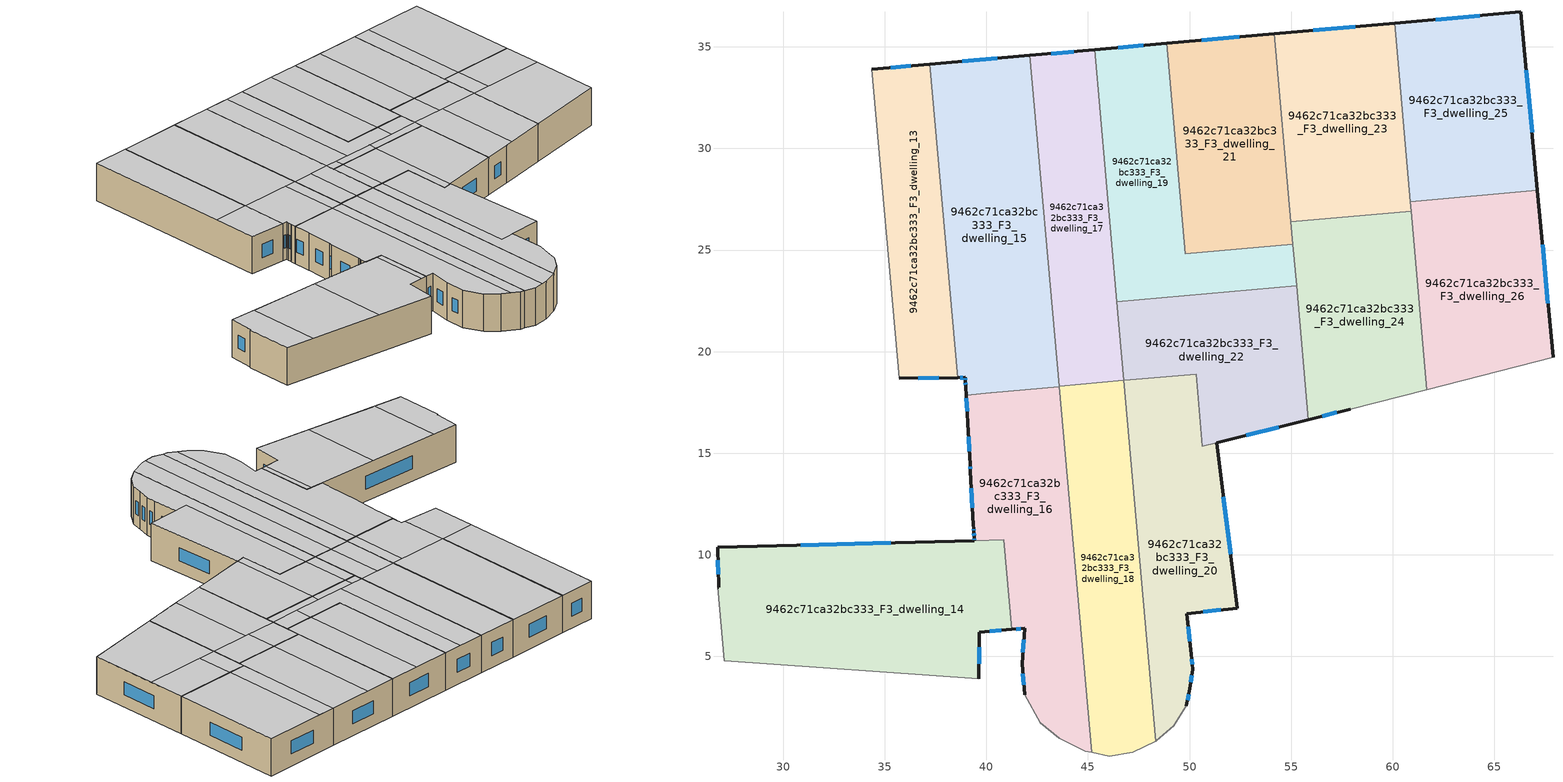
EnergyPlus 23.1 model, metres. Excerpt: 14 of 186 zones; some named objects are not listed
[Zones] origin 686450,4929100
9462c71ca32bc333_F3_dwelling_13
 floor to 9462c71ca32bc333_F2_dwelling_13 (EU_floor_Construction): 37.22,34.14 38.58,18.72 35.71,18.69 34.37,33.89 z9
 wall outside (EU_wall_Construction): 35.71,18.69 38.58,18.72 / 37.22,34.14 34.37,33.89 z9:12
 wall to 9462c71ca32bc333_F3_dwelling_12 (EU_wall_Construction): 34.37,33.89 35.71,18.69 z9:12
 wall to 9462c71ca32bc333_F3_dwelling_15 (EU_wall_Construction): 38.58,18.72 37.22,34.14 z9:12
 window (EU_Window_Construction): 36.64,18.7 37.65,18.71 / 36.29,34.06 35.29,33.97 z9.98:11.02
 ceiling to 9462c71ca32bc333_F4_dwelling_20 (EU_floor_Construction): 38.26,22.4 37.22,34.14 37.19,34.14 38.22,22.4 z12
 ceiling to 9462c71ca32bc333_F4_dwelling_19 (EU_floor_Construction): 38.22,22.4 37.19,34.14 34.37,33.89 35.4,22.15 z12
 ceiling to 9462c71ca32bc333_F4_dwelling_7 (EU_floor_Construction): 38.58,18.72 38.26,22.4 35.4,22.15 35.71,18.69 z12
9462c71ca32bc333_F3_dwelling_14
 floor to 9462c71ca32bc333_F2_dwelling_14 (EU_floor_Construction): 40.87,10.73 41.26,6.33 39.66,6.18 39.63,3.91 27.09,4.78 26.78,8.4 26.84,8.4 26.77,10.37 39.4,10.7 z9
 wall outside (EU_wall_Construction): 39.4,10.7 26.77,10.37 26.84,8.4 26.78,8.4 / 39.63,3.91 39.66,6.18 41.26,6.33 z9:12
 wall adiabatic (EU_wall_Construction): 27.09,4.78 39.63,3.91 z9:12
 wall to 9462c71ca32bc333_F3_dwelling_7 (EU_wall_Construction): 26.78,8.4 27.09,4.78 z9:12
 wall to 9462c71ca32bc333_F3_dwelling_16 (EU_wall_Construction): 41.26,6.33 40.87,10.73 39.41,10.7 z9:12
 window (EU_Window_Construction): 35.29,10.59 30.88,10.47 / 40.18,6.23 40.74,6.28 / 39.64,4.65 39.65,5.44 / 26.79,9.73 26.82,9.04 z9.98:11.02
 ceiling to 9462c71ca32bc333_F4_dwelling_6 (EU_floor_Construction): 39.63,3.91 39.66,6.18 40.81,6.29 40.42,10.72 39.45,10.7 39.41,10.7 34.58,10.57 35.14,4.22 z12
 ceiling to 9462c71ca32bc333_F4_dwelling_5 (EU_floor_Construction): 35.14,4.22 34.58,10.57 28.9,10.42 28.85,10.42 29.36,4.62 29.37,4.62 29.41,4.62 29.55,4.61 z12
 ceiling to 9462c71ca32bc333_F4_dwelling_7 (EU_floor_Construction): 41.26,6.33 40.87,10.73 40.42,10.72 40.81,6.29 z12
 ceiling to 9462c71ca32bc333_F4_dwelling_4 (EU_floor_Construction): 29.36,4.62 28.85,10.42 26.77,10.37 26.84,8.4 26.78,8.4 27.09,4.78 z12
9462c71ca32bc333_F3_dwelling_15
 floor to 9462c71ca32bc333_F2_dwelling_15 (EU_floor_Construction): 42.15,34.58 43.59,18.26 40.23,17.97 39.02,17.86 38.98,18.28 38.97,18.58 38.96,18.73 38.58,18.72 37.22,34.14 z9
 wall outside (EU_wall_Construction): 38.58,18.72 38.96,18.73 38.97,18.58 38.98,18.28 / 42.15,34.58 37.22,34.14 z9:12
 wall to 9462c71ca32bc333_F3_dwelling_16 (EU_wall_Construction): 38.99,18.28 39.02,17.86 40.23,17.97 43.59,18.26 z9:12
 wall to 9462c71ca32bc333_F3_dwelling_17 (EU_wall_Construction): 43.58,18.3 42.15,34.58 z9:12
 wall to 9462c71ca32bc333_F3_dwelling_18 (EU_wall_Construction): 43.59,18.26 43.58,18.3 z9:12
 window (EU_Window_Construction): 38.97,18.48 38.98,18.38 / 38.96,18.68 38.97,18.63 / 38.7,18.72 38.84,18.73 / 40.54,34.44 38.82,34.29 z9.98:11.02
 ceiling to 9462c71ca32bc333_F4_dwelling_20 (EU_floor_Construction): 43.13,22.84 42.09,34.57 37.22,34.14 38.26,22.4 z12
 ceiling to 9462c71ca32bc333_F4_dwelling_7 (EU_floor_Construction): 42.67,18.18 42.27,22.76 38.26,22.4 38.58,18.72 38.96,18.73 38.97,18.58 38.98,18.28 39.02,17.86 40.23,17.97 z12
 ceiling to 9462c71ca32bc333_F4_dwelling_8 (EU_floor_Construction): 43.59,18.26 43.18,22.84 42.27,22.76 42.67,18.18 z12
 ceiling adiabatic (EU_roof_Construction): 43.18,22.84 42.15,34.58 42.09,34.57 43.13,22.84 z12
9462c71ca32bc333_F3_dwelling_16
 floor to 9462c71ca32bc333_F2_dwelling_16 (EU_floor_Construction): 43.59,18.26 45.18,0.27 44.87,0.34 43.6,0.98 42.66,1.75 41.88,3.11 41.76,4.64 41.89,6.39 41.26,6.33 40.87,10.74 39.41,10.7 39.4,10.85 39.38,11.15 39.38,11.31 39.37,11.45 39.22,14.14 39.2,14.44 39.09,16.48 39.08,16.5 38.98,18.28 39.01,17.86 z9
 wall outside (EU_wall_Construction): 41.26,6.33 41.89,6.39 41.76,4.64 41.88,3.11 / 38.98,18.28 39.08,16.5 39.09,16.48 39.2,14.44 39.22,14.14 39.37,11.45 39.38,11.31 39.38,11.15 39.4,10.85 39.41,10.7 z9:12
 wall adiabatic (EU_wall_Construction): 41.88,3.11 42.66,1.75 43.6,0.98 44.87,0.34 45.18,0.27 z9:12
 wall to 9462c71ca32bc333_F3_dwelling_18 (EU_wall_Construction): 45.18,0.27 43.59,18.26 z9:12
 window (EU_Window_Construction): 41.8,4.14 41.84,3.6 / 41.85,5.82 41.8,5.21 / 41.46,6.35 41.68,6.37 / 39.4,10.8 39.41,10.75 / 39.39,11.05 39.4,10.95 / 39.38,11.26 39.38,11.2 / 39.27,13.27 39.32,12.32 / 39.21,14.35 39.21,14.24 / 39.12,15.81 39.16,15.1 / 39.02,17.7 39.05,17.08 z9.98:11.02
 ceiling to 9462c71ca32bc333_F4_dwelling_7 (EU_floor_Construction): 44.22,0.66 42.67,18.18 39.01,17.86 38.98,18.28 39.08,16.5 39.09,16.48 39.2,14.44 39.22,14.14 39.37,11.45 39.38,11.31 39.38,11.15 39.4,10.85 39.41,10.7 40.87,10.74 41.26,6.33 41.89,6.39 41.76,4.64 41.88,3.11 42.66,1.75 43.6,0.98 z12
 ceiling to 9462c71ca32bc333_F4_dwelling_8 (EU_floor_Construction): 45.18,0.27 43.59,18.26 42.67,18.18 44.22,0.66 44.87,0.34 z12
9462c71ca32bc333_F3_dwelling_17
 floor to 9462c71ca32bc333_F2_dwelling_17 (EU_floor_Construction): 45.33,34.86 46.77,18.58 43.58,18.3 42.15,34.58 z9
 wall outside (EU_wall_Construction): 45.33,34.86 42.15,34.58 z9:12
 wall to 9462c71ca32bc333_F3_dwelling_18 (EU_wall_Construction): 43.58,18.3 46.77,18.58 z9:12
 wall to 9462c71ca32bc333_F3_dwelling_19 (EU_wall_Construction): 46.43,22.45 45.33,34.86 z9:12
 wall to 9462c71ca32bc333_F3_dwelling_22 (EU_wall_Construction): 46.77,18.58 46.43,22.45 z9:12
 window (EU_Window_Construction): 44.3,34.77 43.18,34.67 z9.98:11.02
 ceiling adiabatic (EU_roof_Construction): 46.37,23.12 45.33,34.86 42.15,34.58 43.18,22.84 z12
 ceiling to 9462c71ca32bc333_F4_dwelling_8 (EU_floor_Construction): 45.19,18.44 44.79,22.98 43.18,22.84 43.58,18.3 z12
 ceiling to 9462c71ca32bc333_F4_dwelling_9 (EU_floor_Construction): 46.77,18.58 46.37,23.12 44.79,22.98 45.19,18.44 z12
9462c71ca32bc333_F3_dwelling_18
 floor to 9462c71ca32bc333_F2_dwelling_18 (EU_floor_Construction): 46.77,18.58 48.34,0.83 47.2,0.29 46.04,0.1 45.18,0.27 43.58,18.3 z9
 wall adiabatic (EU_wall_Construction): 45.18,0.27 46.04,0.1 47.2,0.29 48.34,0.83 z9:12
 wall to 9462c71ca32bc333_F3_dwelling_20 (EU_wall_Construction): 48.34,0.83 46.77,18.58 z9:12
 ceiling to 9462c71ca32bc333_F4_dwelling_9 (EU_floor_Construction): 48.34,0.83 46.77,18.58 45.19,18.44 46.8,0.22 47.2,0.29 z12
 ceiling to 9462c71ca32bc333_F4_dwelling_8 (EU_floor_Construction): 46.8,0.22 45.19,18.44 43.58,18.3 45.18,0.27 46.04,0.1 z12
9462c71ca32bc333_F3_dwelling_19
 floor to 9462c71ca32bc333_F2_dwelling_19 (EU_floor_Construction): 48.88,35.17 49.8,24.81 55.08,25.28 55.27,23.23 46.43,22.45 45.33,34.86 z9
 wall outside (EU_wall_Construction): 48.88,35.17 45.33,34.86 z9:12
 wall to 9462c71ca32bc333_F3_dwelling_21 (EU_wall_Construction): 55.08,25.28 49.8,24.81 48.88,35.17 z9:12
 wall to 9462c71ca32bc333_F3_dwelling_22 (EU_wall_Construction): 46.43,22.45 55.27,23.23 z9:12
 wall to 9462c71ca32bc333_F3_dwelling_24 (EU_wall_Construction): 55.27,23.23 55.08,25.28 z9:12
 window (EU_Window_Construction): 47.73,35.07 46.49,34.96 z9.98:11.02
 ceiling to 9462c71ca32bc333_F4_dwelling_22 (EU_floor_Construction): 52.82,23.69 52.7,25.07 49.8,24.81 48.88,35.17 47.39,35.04 48.43,23.3 z12
 ceiling to 9462c71ca32bc333_F4_dwelling_10 (EU_floor_Construction): 50.68,22.83 50.62,23.5 47.34,23.21 47.4,22.54 z12
 ceiling to 9462c71ca32bc333_F4_dwelling_21 (EU_floor_Construction): 48.43,23.3 47.39,35.04 45.33,34.86 46.37,23.12 z12
 ceiling to 9462c71ca32bc333_F4_dwelling_23 (EU_floor_Construction): 55.21,23.9 55.08,25.28 52.7,25.07 52.82,23.69 z12
 ceiling to 9462c71ca32bc333_F4_dwelling_11 (EU_floor_Construction): 55.26,23.23 55.21,23.9 50.62,23.5 50.68,22.83 z12
 ceiling to 9462c71ca32bc333_F4_dwelling_9 (EU_floor_Construction): 47.4,22.54 47.34,23.21 46.37,23.12 46.43,22.45 z12
9462c71ca32bc333_F3_dwelling_20
 floor to 9462c71ca32bc333_F2_dwelling_20 (EU_floor_Construction): 50.32,18.9 50.63,15.34 51.33,15.52 52.36,7.38 49.86,7.11 50.08,5.11 50.16,4.38 50.01,3.42 49.84,2.56 49.23,1.58 48.37,0.85 48.34,0.83 46.78,18.58 z9
 wall outside (EU_wall_Construction): 49.85,2.57 50.01,3.42 50.16,4.38 50.08,5.11 49.86,7.11 52.36,7.38 51.33,15.52 z9:12
 wall adiabatic (EU_wall_Construction): 48.34,0.83 48.37,0.85 49.23,1.58 49.84,2.56 z9:12
 wall to 9462c71ca32bc333_F3_dwelling_22 (EU_wall_Construction): 51.33,15.52 50.63,15.34 50.32,18.9 46.78,18.58 z9:12
 window (EU_Window_Construction): 52.02,10.02 51.66,12.87 / 50.67,7.19 51.55,7.29 / 50.01,5.76 49.93,6.46 / 50.13,4.61 50.1,4.87 / 50.06,3.73 50.11,4.06 / 49.9,2.84 49.96,3.14 z9.98:11.02
 ceiling to 9462c71ca32bc333_F4_dwelling_10 (EU_floor_Construction): 52.36,7.38 51.33,15.52 50.63,15.34 50.32,18.9 47.74,18.67 48.77,6.99 z12
 ceiling to 9462c71ca32bc333_F4_dwelling_9 (EU_floor_Construction): 49.23,1.58 49.25,1.61 49.85,2.56 49.93,3 50.01,3.42 50.16,4.38 50.08,5.11 49.86,7.11 48.77,6.99 47.74,18.67 46.78,18.58 48.34,0.83 48.37,0.85 z12
9462c71ca32bc333_F3_dwelling_21
 floor to 9462c71ca32bc333_F2_dwelling_21 (EU_floor_Construction): 54.17,35.64 55.08,25.28 49.8,24.81 48.88,35.17 z9
 wall outside (EU_wall_Construction): 54.17,35.64 48.88,35.17 z9:12
 wall to 9462c71ca32bc333_F3_dwelling_23 (EU_wall_Construction): 54.99,26.39 54.17,35.64 z9:12
 wall to 9462c71ca32bc333_F3_dwelling_24 (EU_wall_Construction): 55.08,25.28 54.99,26.39 z9:12
 window (EU_Window_Construction): 52.45,35.49 50.6,35.33 z9.98:11.02
 ceiling to 9462c71ca32bc333_F4_dwelling_23 (EU_floor_Construction): 55.08,25.28 54.17,35.64 51.79,35.43 52.7,25.07 z12
 ceiling to 9462c71ca32bc333_F4_dwelling_22 (EU_floor_Construction): 52.7,25.07 51.79,35.43 48.88,35.17 49.8,24.81 z12
9462c71ca32bc333_F3_dwelling_22
 floor to 9462c71ca32bc333_F2_dwelling_22 (EU_floor_Construction): 55.27,23.23 55.85,16.65 50.63,15.34 50.32,18.9 46.77,18.58 46.43,22.45 z9
 wall outside (EU_wall_Construction): 51.33,15.52 55.85,16.65 z9:12
 wall to 9462c71ca32bc333_F3_dwelling_24 (EU_wall_Construction): 55.85,16.65 55.27,23.23 z9:12
 window (EU_Window_Construction): 52.8,15.89 54.38,16.28 z9.98:11.02
 ceiling adiabatic (EU_roof_Construction): 55.85,16.65 55.27,23.23 50.68,22.83 51.33,15.52 z12
 ceiling to 9462c71ca32bc333_F4_dwelling_10 (EU_floor_Construction): 51.33,15.52 50.68,22.83 47.4,22.54 47.74,18.67 50.32,18.9 50.63,15.34 z12
 ceiling to 9462c71ca32bc333_F4_dwelling_9 (EU_floor_Construction): 47.74,18.67 47.4,22.54 46.43,22.45 46.77,18.58 z12
9462c71ca32bc333_F3_dwelling_23
 floor to 9462c71ca32bc333_F2_dwelling_23 (EU_floor_Construction): 60.09,36.17 60.91,26.91 54.99,26.39 54.17,35.64 z9
 wall outside (EU_wall_Construction): 60.09,36.17 54.17,35.64 z9:12
 wall to 9462c71ca32bc333_F3_dwelling_24 (EU_wall_Construction): 54.99,26.39 60.91,26.91 z9:12
 wall to 9462c71ca32bc333_F3_dwelling_25 (EU_wall_Construction): 60.87,27.38 60.09,36.17 z9:12
 wall to 9462c71ca32bc333_F3_dwelling_26 (EU_wall_Construction): 60.91,26.91 60.87,27.38 z9:12
 window (EU_Window_Construction): 58.16,36 56.09,35.81 z9.98:11.02
 ceiling to 9462c71ca32bc333_F4_dwelling_24 (EU_floor_Construction): 60.91,26.91 60.09,36.17 56.64,35.86 57.45,26.61 z12
 ceiling to 9462c71ca32bc333_F4_dwelling_23 (EU_floor_Construction): 57.45,26.61 56.64,35.86 54.17,35.64 54.99,26.39 z12
9462c71ca32bc333_F3_dwelling_24
 floor to 9462c71ca32bc333_F2_dwelling_24 (EU_floor_Construction): 60.91,26.91 61.68,18.13 57.92,17.18 55.85,16.65 54.99,26.39 z9
 wall outside (EU_wall_Construction): 55.85,16.65 57.92,17.18 z9:12
 wall adiabatic (EU_wall_Construction): 57.92,17.18 61.68,18.13 z9:12
 wall to 9462c71ca32bc333_F3_dwelling_26 (EU_wall_Construction): 61.68,18.13 60.91,26.91 z9:12
 window (EU_Window_Construction): 56.52,16.82 57.25,17.01 z9.98:11.02
 ceiling to 9462c71ca32bc333_F4_dwelling_12 (EU_floor_Construction): 61.68,18.14 61.13,24.43 57.98,24.15 58.58,17.34 z12
 ceiling to 9462c71ca32bc333_F4_dwelling_11 (EU_floor_Construction): 58.58,17.34 57.98,24.15 55.21,23.9 55.85,16.65 57.92,17.18 z12
 ceiling to 9462c71ca32bc333_F4_dwelling_24 (EU_floor_Construction): 61.13,24.43 60.91,26.91 57.45,26.61 57.67,24.12 z12
 ceiling to 9462c71ca32bc333_F4_dwelling_23 (EU_floor_Construction): 57.67,24.12 57.45,26.61 54.99,26.39 55.21,23.9 z12
9462c71ca32bc333_F3_dwelling_25
 floor to 9462c71ca32bc333_F2_dwelling_25 (EU_floor_Construction): 66.31,36.72 67.12,27.93 60.87,27.38 60.09,36.17 z9
 wall outside (EU_wall_Construction): 67.12,27.93 66.31,36.72 60.09,36.17 z9:12
 wall to 9462c71ca32bc333_F3_dwelling_26 (EU_wall_Construction): 60.87,27.38 67.12,27.93 z9:12
 window (EU_Window_Construction): 66.86,30.79 66.57,33.86 / 64.29,36.54 62.11,36.34 z9.98:11.02
 ceiling adiabatic (EU_roof_Construction): 67.12,27.93 66.31,36.72 61.49,36.29 62.26,27.5 z12
 ceiling to 9462c71ca32bc333_F4_dwelling_24 (EU_floor_Construction): 62.26,27.5 61.49,36.29 60.09,36.17 60.87,27.38 z12
9462c71ca32bc333_F3_dwelling_26
 floor to 9462c71ca32bc333_F2_dwelling_26 (EU_floor_Construction): 67.12,27.93 67.89,19.72 61.68,18.13 60.87,27.38 z9
 wall outside (EU_wall_Construction): 67.89,19.72 67.12,27.93 z9:12
 wall adiabatic (EU_wall_Construction): 61.68,18.13 67.89,19.72 z9:12
 window (EU_Window_Construction): 67.64,22.39 67.37,25.26 z9.98:11.02
 ceiling to 9462c71ca32bc333_F4_dwelling_12 (EU_floor_Construction): 67.89,19.72 67.4,24.98 61.13,24.43 61.68,18.14 z12
 ceiling to 9462c71ca32bc333_F4_dwelling_24 (EU_floor_Construction): 62.52,24.55 62.26,27.5 60.87,27.38 61.13,24.43 z12
 ceiling to 9462c71ca32bc333_F4_dwelling_25 (EU_floor_Construction): 67.4,24.98 67.12,27.93 62.26,27.5 62.52,24.55 z12
[Building]
EU S2 Campaign: North Axis=0; Terrain=City; Solar Distribution=FullExterior
[Site:Location]
Bologna: Latitude=44.5; Longitude=11.25; Time Zone=1; Elevation=37
[SizingPeriod:WeatherFileDays]
AnnualSizingPeriod: Begin Month=1; Begin Day of Month=1; End Month=12; End Day of Month=31; Day of Week for Start Day=Monday; Use Weather File Daylight Saving Period=No; Use Weather File Rain and Snow Indicators=No
[MATERIAL]
EU_InternalMass_Material: Roughness=MediumRough; Thickness=0.1; Conductivity=1; Density=1800; Specific Heat=900; Thermal Absorptance=0.9; Solar Absorptance=0.7; Visible Absorptance=0.7
[MATERIAL:NOMASS] Roughness=MediumRough; Thermal Absorptance=0.9; Solar Absorptance=0.7; Visible Absorptance=0.7
Name | Thermal Resistance
EU_wall_NoMass | 0.905828
EU_roof_NoMass | 0.37593
EU_floor_NoMass | 0.67114
[WINDOWMATERIAL:SIMPLEGLAZINGSYSTEM]
EU_Window_SimpleGlazing: UFactor=4.52486; Solar Heat Gain Coefficient=0.85; Visible Transmittance=0.85
[CONSTRUCTION]
EU_wall_Construction: EU_wall_NoMass
EU_roof_Construction: EU_roof_NoMass
EU_floor_Construction: EU_floor_NoMass
EU_Window_Construction: EU_Window_SimpleGlazing
EU_InternalMass_Construction: EU_InternalMass_Material
[ZONE] Type=1; Multiplier=1; Ceiling Height=autocalculate; Floor Area=autocalculate; Part of Total Floor Area=Yes
Name | Volume
9462c71ca32bc333_F3_dwelling_13 | 131.99
9462c71ca32bc333_F3_dwelling_14 | 255.784
9462c71ca32bc333_F3_dwelling_15 | 242.109
9462c71ca32bc333_F3_dwelling_16 | 194.747
9462c71ca32bc333_F3_dwelling_17 | 156.732
9462c71ca32bc333_F3_dwelling_18 | 174.573
9462c71ca32bc333_F3_dwelling_19 | 165.738
9462c71ca32bc333_F3_dwelling_20 | 177.849
9462c71ca32bc333_F3_dwelling_21 | 165.734
9462c71ca32bc333_F3_dwelling_22 | 153.464
9462c71ca32bc333_F3_dwelling_23 | 165.718
9462c71ca32bc333_F3_dwelling_24 | 165.73
9462c71ca32bc333_F3_dwelling_25 | 165.725
9462c71ca32bc333_F3_dwelling_26 | 165.737
[INTERNALMASS] Construction=EU_InternalMass_Construction
Name | Zone or ZoneList | Surface Area
9462c71ca32bc333_F3_dwelling_13_EU_InternalMass | 9462c71ca32bc333_F3_dwelling_13 | 43.9978
9462c71ca32bc333_F3_dwelling_14_EU_InternalMass | 9462c71ca32bc333_F3_dwelling_14 | 85.2653
9462c71ca32bc333_F3_dwelling_15_EU_InternalMass | 9462c71ca32bc333_F3_dwelling_15 | 80.7128
9462c71ca32bc333_F3_dwelling_16_EU_InternalMass | 9462c71ca32bc333_F3_dwelling_16 | 64.9146
9462c71ca32bc333_F3_dwelling_17_EU_InternalMass | 9462c71ca32bc333_F3_dwelling_17 | 52.2881
9462c71ca32bc333_F3_dwelling_18_EU_InternalMass | 9462c71ca32bc333_F3_dwelling_18 | 58.191
9462c71ca32bc333_F3_dwelling_19_EU_InternalMass | 9462c71ca32bc333_F3_dwelling_19 | 55.2468
9462c71ca32bc333_F3_dwelling_20_EU_InternalMass | 9462c71ca32bc333_F3_dwelling_20 | 59.3341
9462c71ca32bc333_F3_dwelling_21_EU_InternalMass | 9462c71ca32bc333_F3_dwelling_21 | 55.2432
9462c71ca32bc333_F3_dwelling_22_EU_InternalMass | 9462c71ca32bc333_F3_dwelling_22 | 51.1548
9462c71ca32bc333_F3_dwelling_23_EU_InternalMass | 9462c71ca32bc333_F3_dwelling_23 | 55.2389
9462c71ca32bc333_F3_dwelling_24_EU_InternalMass | 9462c71ca32bc333_F3_dwelling_24 | 55.2434
9462c71ca32bc333_F3_dwelling_25_EU_InternalMass | 9462c71ca32bc333_F3_dwelling_25 | 55.2424
9462c71ca32bc333_F3_dwelling_26_EU_InternalMass | 9462c71ca32bc333_F3_dwelling_26 | 55.2472
[OTHEREQUIPMENT] Fuel Type=Electricity; Design Level Calculation Method=Watts/Area; Power per Zone Floor Area=1; Fraction Latent=0; Fraction Radiant=0; Fraction Lost=0; Carbon Dioxide Generation Rate=0; EndUse Subcategory=EU_Step8_InternalGains
Name | Zone or ZoneList or Space or SpaceList | Schedule
EU_Step8_InternalGain_9462c71ca32bc333_F3_dwelling_13_f000 | 9462c71ca32bc333_F3_dwelling_13 | EU_Step8_GainSchedule_9462c71ca32bc333_F3_dwelling_13_f000
EU_Step8_InternalGain_9462c71ca32bc333_F3_dwelling_14_f000 | 9462c71ca32bc333_F3_dwelling_14 | EU_Step8_GainSchedule_9462c71ca32bc333_F3_dwelling_14_f000
EU_Step8_InternalGain_9462c71ca32bc333_F3_dwelling_15_f000 | 9462c71ca32bc333_F3_dwelling_15 | EU_Step8_GainSchedule_9462c71ca32bc333_F3_dwelling_15_f000
EU_Step8_InternalGain_9462c71ca32bc333_F3_dwelling_16_f000 | 9462c71ca32bc333_F3_dwelling_16 | EU_Step8_GainSchedule_9462c71ca32bc333_F3_dwelling_16_f000
EU_Step8_InternalGain_9462c71ca32bc333_F3_dwelling_17_f000 | 9462c71ca32bc333_F3_dwelling_17 | EU_Step8_GainSchedule_9462c71ca32bc333_F3_dwelling_17_f000
EU_Step8_InternalGain_9462c71ca32bc333_F3_dwelling_18_f000 | 9462c71ca32bc333_F3_dwelling_18 | EU_Step8_GainSchedule_9462c71ca32bc333_F3_dwelling_18_f000
EU_Step8_InternalGain_9462c71ca32bc333_F3_dwelling_19_f000 | 9462c71ca32bc333_F3_dwelling_19 | EU_Step8_GainSchedule_9462c71ca32bc333_F3_dwelling_19_f000
EU_Step8_InternalGain_9462c71ca32bc333_F3_dwelling_20_f000 | 9462c71ca32bc333_F3_dwelling_20 | EU_Step8_GainSchedule_9462c71ca32bc333_F3_dwelling_20_f000
EU_Step8_InternalGain_9462c71ca32bc333_F3_dwelling_21_f000 | 9462c71ca32bc333_F3_dwelling_21 | EU_Step8_GainSchedule_9462c71ca32bc333_F3_dwelling_21_f000
EU_Step8_InternalGain_9462c71ca32bc333_F3_dwelling_22_f000 | 9462c71ca32bc333_F3_dwelling_22 | EU_Step8_GainSchedule_9462c71ca32bc333_F3_dwelling_22_f000
EU_Step8_InternalGain_9462c71ca32bc333_F3_dwelling_23_f000 | 9462c71ca32bc333_F3_dwelling_23 | EU_Step8_GainSchedule_9462c71ca32bc333_F3_dwelling_23_f000
EU_Step8_InternalGain_9462c71ca32bc333_F3_dwelling_24_f000 | 9462c71ca32bc333_F3_dwelling_24 | EU_Step8_GainSchedule_9462c71ca32bc333_F3_dwelling_24_f000
EU_Step8_InternalGain_9462c71ca32bc333_F3_dwelling_25_f000 | 9462c71ca32bc333_F3_dwelling_25 | EU_Step8_GainSchedule_9462c71ca32bc333_F3_dwelling_25_f000
EU_Step8_InternalGain_9462c71ca32bc333_F3_dwelling_26_f000 | 9462c71ca32bc333_F3_dwelling_26 | EU_Step8_GainSchedule_9462c71ca32bc333_F3_dwelling_26_f000
[ZONEVENTILATION:DESIGNFLOWRATE] Schedule=EU_AlwaysOn; Design Flow Rate Calculation Method=AirChanges/Hour; Air Changes per Hour=0.73129; Ventilation Type=Natural; Fan Pressure Rise=0; Fan Total Efficiency=1; Constant Term Coefficient=1; Temperature Term Coefficient=0; Velocity Term Coefficient=0; Velocity Squared Term Coefficient=0; Minimum Indoor Temperature=-100; Maximum Indoor Temperature=100; Delta Temperature=-100; Minimum Outdoor Temperature=-100; Maximum Outdoor Temperature=100; Maximum Wind Speed=40
Name | Zone or ZoneList or Space or SpaceList
EU_ConstantAir_9462c71ca32bc333_F3_dwelling_13 | 9462c71ca32bc333_F3_dwelling_13
EU_ConstantAir_9462c71ca32bc333_F3_dwelling_14 | 9462c71ca32bc333_F3_dwelling_14
EU_ConstantAir_9462c71ca32bc333_F3_dwelling_15 | 9462c71ca32bc333_F3_dwelling_15
EU_ConstantAir_9462c71ca32bc333_F3_dwelling_16 | 9462c71ca32bc333_F3_dwelling_16
EU_ConstantAir_9462c71ca32bc333_F3_dwelling_17 | 9462c71ca32bc333_F3_dwelling_17
EU_ConstantAir_9462c71ca32bc333_F3_dwelling_18 | 9462c71ca32bc333_F3_dwelling_18
EU_ConstantAir_9462c71ca32bc333_F3_dwelling_19 | 9462c71ca32bc333_F3_dwelling_19
EU_ConstantAir_9462c71ca32bc333_F3_dwelling_20 | 9462c71ca32bc333_F3_dwelling_20
EU_ConstantAir_9462c71ca32bc333_F3_dwelling_21 | 9462c71ca32bc333_F3_dwelling_21
EU_ConstantAir_9462c71ca32bc333_F3_dwelling_22 | 9462c71ca32bc333_F3_dwelling_22
EU_ConstantAir_9462c71ca32bc333_F3_dwelling_23 | 9462c71ca32bc333_F3_dwelling_23
EU_ConstantAir_9462c71ca32bc333_F3_dwelling_24 | 9462c71ca32bc333_F3_dwelling_24
EU_ConstantAir_9462c71ca32bc333_F3_dwelling_25 | 9462c71ca32bc333_F3_dwelling_25
EU_ConstantAir_9462c71ca32bc333_F3_dwelling_26 | 9462c71ca32bc333_F3_dwelling_26
[HVACTEMPLATE:ZONE:IDEALLOADSAIRSYSTEM] System Availability Schedule=EU_AlwaysOn; Maximum Heating Supply Air Temperature=50; Minimum Cooling Supply Air Temperature=13; Maximum Heating Supply Air Humidity Ratio=0.0156; Minimum Cooling Supply Air Humidity Ratio=0.0077; Heating Limit=NoLimit; Cooling Limit=NoLimit; Heating Availability Schedule=EU_AlwaysOn; Cooling Availability Schedule=EU_CoolingOff; Dehumidification Control Type=ConstantSensibleHeatRatio; Cooling Sensible Heat Ratio=0.7; Dehumidification Setpoint=60; Humidification Control Type=None; Humidification Setpoint=30; Outdoor Air Method=None; Outdoor Air Flow Rate per Person=0.00944; Outdoor Air Flow Rate per Zone Floor Area=0; Outdoor Air Flow Rate per Zone=0; Demand Controlled Ventilation Type=None; Outdoor Air Economizer Type=NoEconomizer; Heat Recovery Type=None; Sensible Heat Recovery Effectiveness=0.7; Latent Heat Recovery Effectiveness=0.65
Name | Template Thermostat
9462c71ca32bc333_F3_dwelling_13 | EU_HeatOnly_9462c71ca32bc333_F3_dwelling_13
9462c71ca32bc333_F3_dwelling_14 | EU_HeatOnly_9462c71ca32bc333_F3_dwelling_14
9462c71ca32bc333_F3_dwelling_15 | EU_HeatOnly_9462c71ca32bc333_F3_dwelling_15
9462c71ca32bc333_F3_dwelling_16 | EU_HeatOnly_9462c71ca32bc333_F3_dwelling_16
9462c71ca32bc333_F3_dwelling_17 | EU_HeatOnly_9462c71ca32bc333_F3_dwelling_17
9462c71ca32bc333_F3_dwelling_18 | EU_HeatOnly_9462c71ca32bc333_F3_dwelling_18
9462c71ca32bc333_F3_dwelling_19 | EU_HeatOnly_9462c71ca32bc333_F3_dwelling_19
9462c71ca32bc333_F3_dwelling_20 | EU_HeatOnly_9462c71ca32bc333_F3_dwelling_20
9462c71ca32bc333_F3_dwelling_21 | EU_HeatOnly_9462c71ca32bc333_F3_dwelling_21
9462c71ca32bc333_F3_dwelling_22 | EU_HeatOnly_9462c71ca32bc333_F3_dwelling_22
9462c71ca32bc333_F3_dwelling_23 | EU_HeatOnly_9462c71ca32bc333_F3_dwelling_23
9462c71ca32bc333_F3_dwelling_24 | EU_HeatOnly_9462c71ca32bc333_F3_dwelling_24
9462c71ca32bc333_F3_dwelling_25 | EU_HeatOnly_9462c71ca32bc333_F3_dwelling_25
9462c71ca32bc333_F3_dwelling_26 | EU_HeatOnly_9462c71ca32bc333_F3_dwelling_26
[SIZING:ZONE] Zone Cooling Design Supply Air Temperature Input Method=SupplyAirTemperature; Zone Cooling Design Supply Air Temperature=13; Zone Heating Design Supply Air Temperature Input Method=SupplyAirTemperature; Zone Heating Design Supply Air Temperature=50; Zone Cooling Design Supply Air Humidity Ratio=0.008; Zone Heating Design Supply Air Humidity Ratio=0.008; Cooling Design Air Flow Method=DesignDay; Cooling Design Air Flow Rate=0; Cooling Minimum Air Flow per Zone Floor Area=0.000762; Cooling Minimum Air Flow=0; Cooling Minimum Air Flow Fraction=0.2; Heating Design Air Flow Method=DesignDay; Heating Design Air Flow Rate=0; Heating Maximum Air Flow per Zone Floor Area=0.002032; Heating Maximum Air Flow=0.141576; Heating Maximum Air Flow Fraction=0.3; Account for Dedicated Outdoor Air System=No; Dedicated Outdoor Air System Control Strategy=NeutralSupplyAir; Dedicated Outdoor Air Low Setpoint Temperature for Design=autosize; Dedicated Outdoor Air High Setpoint Temperature for Design=autosize; Zone Load Sizing Method=Sensible Load Only No Latent Load; Zone Latent Cooling Design Supply Air Humidity Ratio Input Method=HumidityRatioDifference; Zone Cooling Design Supply Air Humidity Ratio Difference=0.005; Zone Latent Heating Design Supply Air Humidity Ratio Input Method=HumidityRatioDifference; Zone Humidification Design Supply Air Humidity Ratio Difference=0.005
9462c71ca32bc333_F3_dwelling_13; 9462c71ca32bc333_F3_dwelling_14; 9462c71ca32bc333_F3_dwelling_15; 9462c71ca32bc333_F3_dwelling_16; 9462c71ca32bc333_F3_dwelling_17; 9462c71ca32bc333_F3_dwelling_18; 9462c71ca32bc333_F3_dwelling_19; 9462c71ca32bc333_F3_dwelling_20; 9462c71ca32bc333_F3_dwelling_21; 9462c71ca32bc333_F3_dwelling_22; 9462c71ca32bc333_F3_dwelling_23; 9462c71ca32bc333_F3_dwelling_24; 9462c71ca32bc333_F3_dwelling_25; 9462c71ca32bc333_F3_dwelling_26
[SCHEDULE:CONSTANT]
Name | Hourly Value
EU_AlwaysOn | 1
EU_CoolingOff | 0
[SCHEDULE:FILE] Column Number=1; Rows to Skip at Top=0; Number of Hours of Data=8760; Column Separator=Comma; Interpolate to Timestep=No; Minutes per Item=60; Adjust Schedule for Daylight Savings=Yes
Name | File
EU_Step8_GainSchedule_9462c71ca32bc333_F3_dwelling_13_f000 | ../../schedules/9462c71ca32bc333/9462c71ca32bc333_F3_dwelling_13_f000_gain.csv
EU_Step8_GainSchedule_9462c71ca32bc333_F3_dwelling_14_f000 | ../../schedules/9462c71ca32bc333/9462c71ca32bc333_F3_dwelling_14_f000_gain.csv
EU_Step8_GainSchedule_9462c71ca32bc333_F3_dwelling_15_f000 | ../../schedules/9462c71ca32bc333/9462c71ca32bc333_F3_dwelling_15_f000_gain.csv
EU_Step8_GainSchedule_9462c71ca32bc333_F3_dwelling_16_f000 | ../../schedules/9462c71ca32bc333/9462c71ca32bc333_F3_dwelling_16_f000_gain.csv
EU_Step8_GainSchedule_9462c71ca32bc333_F3_dwelling_17_f000 | ../../schedules/9462c71ca32bc333/9462c71ca32bc333_F3_dwelling_17_f000_gain.csv
EU_Step8_GainSchedule_9462c71ca32bc333_F3_dwelling_18_f000 | ../../schedules/9462c71ca32bc333/9462c71ca32bc333_F3_dwelling_18_f000_gain.csv
EU_Step8_GainSchedule_9462c71ca32bc333_F3_dwelling_19_f000 | ../../schedules/9462c71ca32bc333/9462c71ca32bc333_F3_dwelling_19_f000_gain.csv
EU_Step8_GainSchedule_9462c71ca32bc333_F3_dwelling_20_f000 | ../../schedules/9462c71ca32bc333/9462c71ca32bc333_F3_dwelling_20_f000_gain.csv
EU_Step8_GainSchedule_9462c71ca32bc333_F3_dwelling_21_f000 | ../../schedules/9462c71ca32bc333/9462c71ca32bc333_F3_dwelling_21_f000_gain.csv
EU_Step8_GainSchedule_9462c71ca32bc333_F3_dwelling_22_f000 | ../../schedules/9462c71ca32bc333/9462c71ca32bc333_F3_dwelling_22_f000_gain.csv
EU_Step8_GainSchedule_9462c71ca32bc333_F3_dwelling_23_f000 | ../../schedules/9462c71ca32bc333/9462c71ca32bc333_F3_dwelling_23_f000_gain.csv
EU_Step8_GainSchedule_9462c71ca32bc333_F3_dwelling_24_f000 | ../../schedules/9462c71ca32bc333/9462c71ca32bc333_F3_dwelling_24_f000_gain.csv
EU_Step8_GainSchedule_9462c71ca32bc333_F3_dwelling_25_f000 | ../../schedules/9462c71ca32bc333/9462c71ca32bc333_F3_dwelling_25_f000_gain.csv
EU_Step8_GainSchedule_9462c71ca32bc333_F3_dwelling_26_f000 | ../../schedules/9462c71ca32bc333/9462c71ca32bc333_F3_dwelling_26_f000_gain.csv
